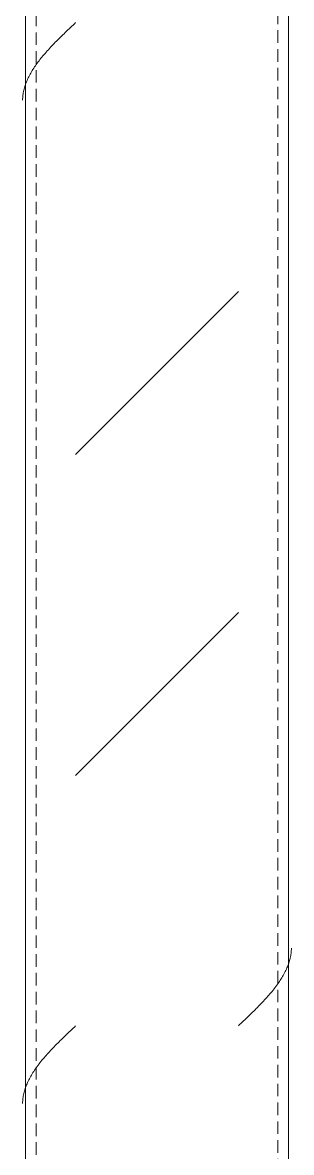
# Model space of a CAD drawing. Header units: centimetres. Extents: x -336 to 16318, y -437 to 1921.
# Drawn here: x 1783.3 to 1793.53, y 301.89 to 344.8 of the extents above; entities that cross this region are included whole.
import ezdxf

# ---------------------------------------------------------------- set-up
doc = ezdxf.new("R2010")
doc.units = ezdxf.units.CM
doc.linetypes.add('Hidden', pattern=[0.714375, 0.47625, -0.238125])
doc.layers.add('S-COLS', color=7, linetype='Continuous', lineweight=9)

# ---------------------------------------------------------------- blocks, each defined once
blk = doc.blocks.new('FP_7-Section 6')
at = {"layer": 'S-COLS'}
blk.add_line((1793.414, 94), (1793.414, 375.859), dxfattribs=at)
at = {"layer": 'S-COLS', "color": 9, "true_color": 0xc0c0c0}
for p, q in [((1793.491, 309.319), (1793.5, 309.366)), ((1793.5, 309.366), (1793.508, 309.413)), ((1793.508, 309.413), (1793.515, 309.46)), ((1793.515, 309.46), (1793.521, 309.506)), ((1793.521, 309.506), (1793.525, 309.553)), ((1793.525, 309.553), (1793.528, 309.6)), ((1793.528, 309.6), (1793.53, 309.647)), ((1793.357, 308.899), (1793.376, 308.945)), ((1793.376, 308.945), (1793.395, 308.992)), ((1793.395, 308.992), (1793.412, 309.039)), ((1793.412, 309.039), (1793.428, 309.086)), ((1793.428, 309.086), (1793.443, 309.132)), ((1793.443, 309.132), (1793.457, 309.179)), ((1793.457, 309.179), (1793.47, 309.226)), ((1793.47, 309.226), (1793.481, 309.273)), ((1793.481, 309.273), (1793.491, 309.319)), ((1793.132, 308.478), (1793.162, 308.524)), ((1793.162, 308.524), (1793.19, 308.571)), ((1793.19, 308.571), (1793.217, 308.618)), ((1793.217, 308.618), (1793.243, 308.665)), ((1793.243, 308.665), (1793.268, 308.711)), ((1793.268, 308.711), (1793.292, 308.758)), ((1793.292, 308.758), (1793.314, 308.805)), ((1793.314, 308.805), (1793.336, 308.852)), ((1793.336, 308.852), (1793.357, 308.899)), ((1792.829, 308.057), (1792.866, 308.104)), ((1792.866, 308.104), (1792.903, 308.15)), ((1792.903, 308.15), (1792.938, 308.197)), ((1792.938, 308.197), (1792.973, 308.244)), ((1792.973, 308.244), (1793.007, 308.291)), ((1793.007, 308.291), (1793.039, 308.337)), ((1793.039, 308.337), (1793.071, 308.384)), ((1793.071, 308.384), (1793.102, 308.431)), ((1793.102, 308.431), (1793.132, 308.478)), ((1792.462, 307.636), (1792.505, 307.683)), ((1792.505, 307.683), (1792.548, 307.73)), ((1792.548, 307.73), (1792.59, 307.776)), ((1792.59, 307.776), (1792.632, 307.823)), ((1792.632, 307.823), (1792.673, 307.87)), ((1792.673, 307.87), (1792.713, 307.917)), ((1792.713, 307.917), (1792.752, 307.963)), ((1792.752, 307.963), (1792.791, 308.01)), ((1792.791, 308.01), (1792.829, 308.057)), ((1792, 307.169), (1792.048, 307.215)), ((1792.048, 307.215), (1792.096, 307.262)), ((1792.096, 307.262), (1792.143, 307.309)), ((1792.143, 307.309), (1792.19, 307.356)), ((1792.19, 307.356), (1792.236, 307.402)), ((1792.236, 307.402), (1792.282, 307.449)), ((1792.282, 307.449), (1792.328, 307.496)), ((1792.328, 307.496), (1792.373, 307.543)), ((1792.373, 307.543), (1792.418, 307.589)), ((1792.418, 307.589), (1792.462, 307.636)), ((1791.558, 306.748), (1791.608, 306.795)), ((1791.608, 306.795), (1791.658, 306.841)), ((1791.658, 306.841), (1791.707, 306.888)), ((1791.707, 306.888), (1791.756, 306.935)), ((1791.756, 306.935), (1791.805, 306.982)), ((1791.805, 306.982), (1791.854, 307.028)), ((1791.854, 307.028), (1791.903, 307.075)), ((1791.903, 307.075), (1791.952, 307.122)), ((1791.952, 307.122), (1792, 307.169)), ((1791.509, 306.701), (1791.558, 306.748))]:
    blk.add_line(p, q, dxfattribs=at)
blk = doc.blocks.new('FP_8-Section 6')
at = {"layer": 'S-COLS'}
blk.add_line((1783.414, 375.859), (1783.414, 94), dxfattribs=at)
at = {"layer": 'S-COLS', "color": 9, "true_color": 0xc0c0c0}
for p, q in [((1785.022, 344.52), (1785.071, 344.567)), ((1785.071, 344.567), (1785.121, 344.614)), ((1785.121, 344.614), (1785.17, 344.661)), ((1785.17, 344.661), (1785.22, 344.707)), ((1785.22, 344.707), (1785.269, 344.754)), ((1785.269, 344.754), (1785.319, 344.801)), ((1784.591, 344.1), (1784.638, 344.146)), ((1784.638, 344.146), (1784.685, 344.193)), ((1784.685, 344.193), (1784.732, 344.24)), ((1784.732, 344.24), (1784.78, 344.287)), ((1784.78, 344.287), (1784.828, 344.333)), ((1784.828, 344.333), (1784.876, 344.38)), ((1784.876, 344.38), (1784.924, 344.427)), ((1784.924, 344.427), (1784.973, 344.474)), ((1784.973, 344.474), (1785.022, 344.52)), ((1784.196, 343.679), (1784.237, 343.726)), ((1784.237, 343.726), (1784.28, 343.772)), ((1784.28, 343.772), (1784.322, 343.819)), ((1784.322, 343.819), (1784.366, 343.866)), ((1784.366, 343.866), (1784.41, 343.913)), ((1784.41, 343.913), (1784.455, 343.959)), ((1784.455, 343.959), (1784.5, 344.006)), ((1784.5, 344.006), (1784.545, 344.053)), ((1784.545, 344.053), (1784.591, 344.1)), ((1783.821, 343.211), (1783.855, 343.258)), ((1783.855, 343.258), (1783.889, 343.305)), ((1783.889, 343.305), (1783.925, 343.352)), ((1783.925, 343.352), (1783.961, 343.398)), ((1783.961, 343.398), (1783.998, 343.445)), ((1783.998, 343.445), (1784.036, 343.492)), ((1784.036, 343.492), (1784.075, 343.539)), ((1784.075, 343.539), (1784.115, 343.585)), ((1784.115, 343.585), (1784.155, 343.632)), ((1784.155, 343.632), (1784.196, 343.679)), ((1783.56, 342.79), (1783.585, 342.837)), ((1783.585, 342.837), (1783.611, 342.884)), ((1783.611, 342.884), (1783.638, 342.931)), ((1783.638, 342.931), (1783.666, 342.978)), ((1783.666, 342.978), (1783.695, 343.024)), ((1783.695, 343.024), (1783.725, 343.071)), ((1783.725, 343.071), (1783.756, 343.118)), ((1783.756, 343.118), (1783.788, 343.165)), ((1783.788, 343.165), (1783.821, 343.211)), ((1783.384, 342.37), (1783.399, 342.416)), ((1783.399, 342.416), (1783.416, 342.463)), ((1783.416, 342.463), (1783.433, 342.51)), ((1783.433, 342.51), (1783.451, 342.557)), ((1783.451, 342.557), (1783.471, 342.603)), ((1783.471, 342.603), (1783.491, 342.65)), ((1783.491, 342.65), (1783.513, 342.697)), ((1783.513, 342.697), (1783.536, 342.744)), ((1783.536, 342.744), (1783.56, 342.79)), ((1783.303, 341.949), (1783.307, 341.996)), ((1783.307, 341.996), (1783.313, 342.042)), ((1783.313, 342.042), (1783.319, 342.089)), ((1783.319, 342.089), (1783.327, 342.136)), ((1783.327, 342.136), (1783.336, 342.183)), ((1783.336, 342.183), (1783.347, 342.229)), ((1783.347, 342.229), (1783.358, 342.276)), ((1783.358, 342.276), (1783.371, 342.323)), ((1783.371, 342.323), (1783.384, 342.37)), ((1783.298, 341.855), (1783.3, 341.902)), ((1783.3, 341.902), (1783.303, 341.949)), ((1784.924, 306.327), (1784.973, 306.374)), ((1784.973, 306.374), (1785.022, 306.42)), ((1785.022, 306.42), (1785.071, 306.467)), ((1785.071, 306.467), (1785.121, 306.514)), ((1785.121, 306.514), (1785.17, 306.561)), ((1785.17, 306.561), (1785.22, 306.607)), ((1785.22, 306.607), (1785.269, 306.654)), ((1785.269, 306.654), (1785.319, 306.701)), ((1784.5, 305.906), (1784.545, 305.953)), ((1784.545, 305.953), (1784.591, 306)), ((1784.591, 306), (1784.638, 306.046)), ((1784.638, 306.046), (1784.685, 306.093)), ((1784.685, 306.093), (1784.732, 306.14)), ((1784.732, 306.14), (1784.78, 306.187)), ((1784.78, 306.187), (1784.828, 306.233)), ((1784.828, 306.233), (1784.876, 306.28)), ((1784.876, 306.28), (1784.924, 306.327)), ((1784.115, 305.485), (1784.155, 305.532)), ((1784.155, 305.532), (1784.196, 305.579)), ((1784.196, 305.579), (1784.237, 305.626)), ((1784.237, 305.626), (1784.28, 305.672)), ((1784.28, 305.672), (1784.322, 305.719)), ((1784.322, 305.719), (1784.366, 305.766)), ((1784.366, 305.766), (1784.41, 305.813)), ((1784.41, 305.813), (1784.455, 305.859)), ((1784.455, 305.859), (1784.5, 305.906)), ((1783.788, 305.065), (1783.821, 305.111)), ((1783.821, 305.111), (1783.855, 305.158)), ((1783.855, 305.158), (1783.889, 305.205)), ((1783.889, 305.205), (1783.925, 305.252)), ((1783.925, 305.252), (1783.961, 305.298)), ((1783.961, 305.298), (1783.998, 305.345)), ((1783.998, 305.345), (1784.036, 305.392)), ((1784.036, 305.392), (1784.075, 305.439)), ((1784.075, 305.439), (1784.115, 305.485)), ((1783.513, 304.597), (1783.536, 304.644)), ((1783.536, 304.644), (1783.56, 304.69)), ((1783.56, 304.69), (1783.585, 304.737)), ((1783.585, 304.737), (1783.611, 304.784)), ((1783.611, 304.784), (1783.638, 304.831)), ((1783.638, 304.831), (1783.666, 304.878)), ((1783.666, 304.878), (1783.695, 304.924)), ((1783.695, 304.924), (1783.725, 304.971)), ((1783.725, 304.971), (1783.756, 305.018)), ((1783.756, 305.018), (1783.788, 305.065)), ((1783.358, 304.176), (1783.371, 304.223)), ((1783.371, 304.223), (1783.384, 304.27)), ((1783.384, 304.27), (1783.399, 304.316)), ((1783.399, 304.316), (1783.416, 304.363)), ((1783.416, 304.363), (1783.433, 304.41)), ((1783.433, 304.41), (1783.451, 304.457)), ((1783.451, 304.457), (1783.471, 304.503)), ((1783.471, 304.503), (1783.491, 304.55)), ((1783.491, 304.55), (1783.513, 304.597)), ((1783.298, 303.755), (1783.3, 303.802)), ((1783.3, 303.802), (1783.303, 303.849)), ((1783.303, 303.849), (1783.307, 303.896)), ((1783.307, 303.896), (1783.313, 303.942)), ((1783.313, 303.942), (1783.319, 303.989)), ((1783.319, 303.989), (1783.327, 304.036)), ((1783.327, 304.036), (1783.336, 304.083)), ((1783.336, 304.083), (1783.347, 304.129)), ((1783.347, 304.129), (1783.358, 304.176))]:
    blk.add_line(p, q, dxfattribs=at)
blk = doc.blocks.new('HSS Rectangular-Column - 100 x 100 mm-V6-Section 6')
at = {"layer": 'S-COLS', "true_color": 0xc0c0c0}
h = blk.add_hatch(dxfattribs=at)
h.set_pattern_fill('FP_3', color=9, style=0, pattern_type=2)
h.set_pattern_definition([(45, (4582.815, 712), (-25.1447, 25.1447), []), (45, (4582.815, 750.1), (-25.1447, 25.1447), [])])
h.paths.add_polyline_path([(1791.509, 94), (1791.509, 375.859), (1790.947, 375.809), (1790.853, 375.397), (1790.589, 375.066), (1790.088, 374.869), (1789.494, 374.859), (1786.485, 374.953), (1786.154, 375.217), (1785.971, 375.597), (1785.926, 375.859), (1785.319, 375.859), (1785.319, 94)])
h.paths.add_polyline_path([(1787.399, 375.359), (1789.908, 375.453), (1790.239, 375.717), (1790.239, 375.859), (1786.566, 375.859), (1786.897, 375.509), (1787.187, 375.383)])
at = {"layer": 'S-COLS', "linetype": 'Hidden'}
for p, q in [((1783.814, 375.859), (1783.814, 94)), ((1793.014, 94), (1793.014, 375.859))]:
    blk.add_line(p, q, dxfattribs=at)
at = {"layer": 'S-COLS'}
for name in ['FP_8-Section 6', 'FP_7-Section 6']:
    blk.add_blockref(name, (0, 0), dxfattribs=at)

msp = doc.modelspace()

# ---------------------------------------------------------------- block references
at = {"layer": 'S-COLS'}
msp.add_blockref('HSS Rectangular-Column - 100 x 100 mm-V6-Section 6', (0, 0), dxfattribs=at)

doc.saveas('drawing.dxf')
